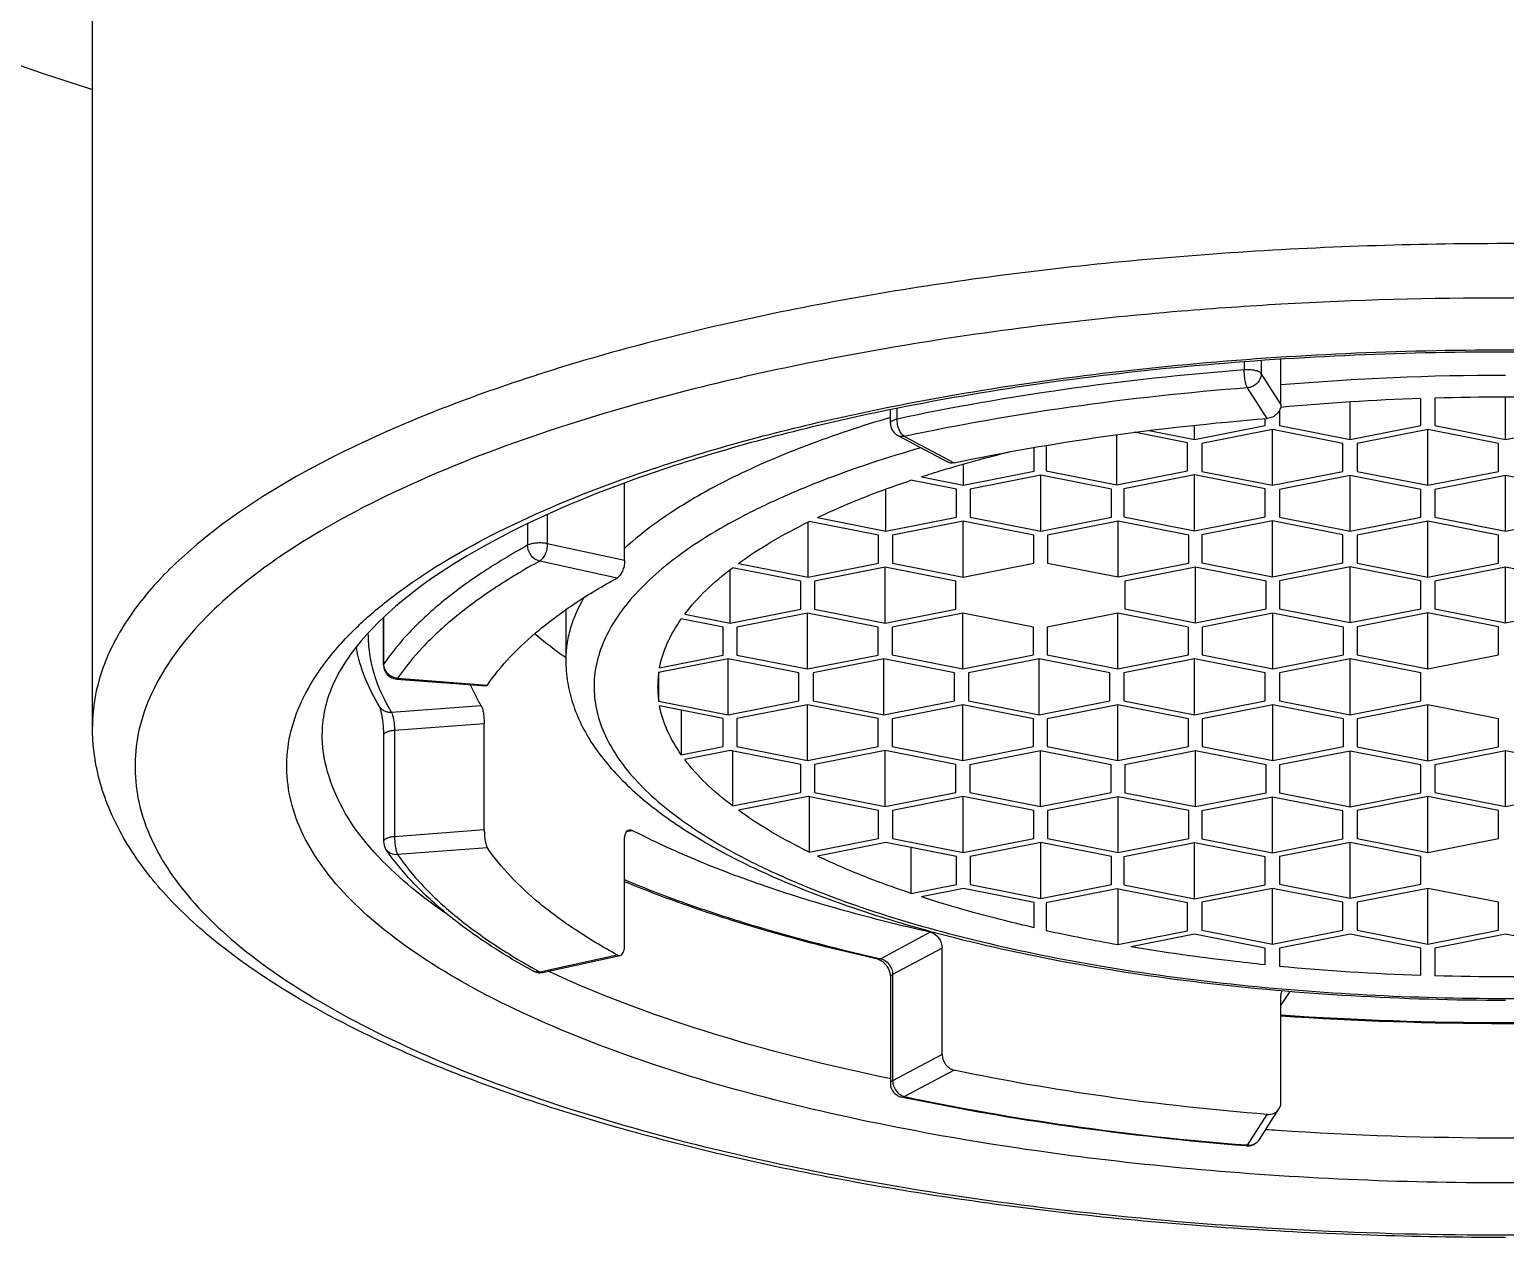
# Model space of a CAD drawing. Header units: millimetres. Extents: x 0 to 594, y 0 to 420.
# Drawn here: x 173.35 to 183.79, y 332.6 to 341.16 of the extents above; entities that cross this region are included whole.
import ezdxf

# ---------------------------------------------------------------- set-up
doc = ezdxf.new("R2010")
doc.units = ezdxf.units.MM
doc.header["$LTSCALE"] = 32.67
doc.layers.add('00_COMPONENTI', color=7, linetype='CONTINUOUS')

msp = doc.modelspace()

# ---------------------------------------------------------------- linework, layer by layer
at = {"layer": '00_COMPONENTI', "color": 7, "linetype": 'Continuous'}
for p, q in [((173.792, 336.223), (173.792, 371.657)), ((182.203, 338.507), (182.203, 338.822)), ((183.192, 338.355), (183.192, 338.546)), ((183.292, 338.549), (183.292, 338.355)), ((183.792, 338.257), (183.792, 338.556)), ((179.439, 338.372), (179.439, 338.466)), ((182.192, 338.462), (182.192, 338.355)), ((182.692, 338.257), (182.692, 338.522)), ((181.592, 338.257), (181.592, 338.357)), ((181.592, 338.257), (182.092, 338.355)), ((182.142, 338.327), (181.642, 338.228)), ((182.092, 338.355), (182.092, 338.404)), ((182.642, 338.228), (182.142, 338.327)), ((182.142, 337.932), (182.142, 338.327)), ((182.192, 338.355), (182.692, 338.257)), ((182.692, 338.257), (183.192, 338.355)), ((183.242, 338.327), (182.742, 338.228)), ((183.742, 338.228), (183.242, 338.327)), ((183.242, 337.932), (183.242, 338.327)), ((183.292, 338.355), (183.792, 338.257)), ((183.792, 338.257), (184.292, 338.355)), ((179.492, 338.284), (179.842, 338.097)), ((181.042, 337.936), (181.042, 338.29)), ((181.542, 338.232), (181.165, 338.307)), ((181.271, 338.32), (181.592, 338.257)), ((181.542, 338.035), (181.542, 338.232)), ((181.642, 338.228), (181.642, 338.03)), ((182.642, 338.03), (182.642, 338.228)), ((182.742, 338.228), (182.742, 338.03)), ((183.742, 338.03), (183.742, 338.228)), ((180.456, 338.032), (180.456, 338.2)), ((180.542, 338.214), (180.542, 338.035)), ((179.956, 337.933), (179.956, 338.082)), ((179.956, 337.933), (180.456, 338.032)), ((180.542, 338.035), (181.042, 337.936)), ((181.042, 337.936), (181.542, 338.035)), ((181.642, 338.03), (182.142, 337.932)), ((182.142, 337.932), (182.642, 338.03)), ((182.742, 338.03), (183.242, 337.932)), ((183.242, 337.932), (183.742, 338.03)), ((177.558, 337.398), (177.558, 337.948)), ((179.906, 337.904), (179.584, 337.967)), ((179.659, 337.992), (179.956, 337.933)), ((180.503, 338.003), (180.003, 337.904)), ((181.003, 337.904), (180.503, 338.003)), ((180.503, 337.608), (180.503, 338.003)), ((181.592, 338.005), (181.092, 337.906)), ((181.092, 337.906), (181.092, 337.709)), ((182.092, 337.906), (181.592, 338.005)), ((181.592, 337.61), (181.592, 338.005)), ((182.092, 337.709), (182.092, 337.906)), ((182.692, 338.002), (182.192, 337.903)), ((183.192, 337.903), (182.692, 338.002)), ((182.692, 337.607), (182.692, 338.002)), ((183.792, 338.002), (183.292, 337.903)), ((184.292, 337.903), (183.792, 338.002)), ((183.792, 337.607), (183.792, 338.002)), ((179.406, 337.608), (179.406, 337.904)), ((179.906, 337.706), (179.906, 337.904)), ((180.003, 337.904), (180.003, 337.707)), ((181.003, 337.707), (181.003, 337.904)), ((182.192, 337.903), (182.192, 337.705)), ((183.192, 337.705), (183.192, 337.903)), ((183.292, 337.903), (183.292, 337.705)), ((178.922, 337.703), (179.406, 337.608)), ((179.406, 337.608), (179.906, 337.706)), ((180.003, 337.707), (180.503, 337.608)), ((180.503, 337.608), (181.003, 337.707)), ((181.092, 337.709), (181.592, 337.61)), ((181.592, 337.61), (182.092, 337.709)), ((182.192, 337.705), (182.692, 337.607)), ((182.692, 337.607), (183.192, 337.705)), ((183.292, 337.705), (183.792, 337.607)), ((183.792, 337.607), (184.292, 337.705)), ((178.856, 337.282), (178.856, 337.671)), ((179.356, 337.578), (178.864, 337.675)), ((179.953, 337.677), (179.453, 337.578)), ((180.453, 337.578), (179.953, 337.677)), ((179.953, 337.282), (179.953, 337.677)), ((181.051, 337.678), (180.551, 337.579)), ((181.551, 337.579), (181.051, 337.678)), ((181.051, 337.283), (181.051, 337.678)), ((182.142, 337.679), (181.642, 337.581)), ((182.642, 337.581), (182.142, 337.679)), ((182.142, 337.284), (182.142, 337.679)), ((183.242, 337.677), (182.742, 337.578)), ((183.742, 337.578), (183.242, 337.677)), ((183.242, 337.282), (183.242, 337.677)), ((179.356, 337.38), (179.356, 337.578)), ((179.453, 337.578), (179.453, 337.381)), ((180.453, 337.381), (180.453, 337.578)), ((180.551, 337.579), (180.551, 337.381)), ((181.551, 337.381), (181.551, 337.579)), ((181.642, 337.581), (181.642, 337.383)), ((182.642, 337.383), (182.642, 337.581)), ((182.742, 337.578), (182.742, 337.38)), ((183.742, 337.38), (183.742, 337.578)), ((181.642, 337.383), (182.142, 337.284)), ((182.142, 337.284), (182.642, 337.383)), ((178.306, 336.956), (178.306, 337.335)), ((178.806, 337.252), (178.322, 337.348)), ((178.364, 337.379), (178.856, 337.282)), ((178.856, 337.282), (179.356, 337.38)), ((179.403, 337.351), (178.903, 337.253)), ((179.903, 337.253), (179.403, 337.351)), ((179.403, 336.956), (179.403, 337.351)), ((179.453, 337.381), (179.953, 337.282)), ((179.953, 337.282), (180.453, 337.381)), ((180.551, 337.381), (181.051, 337.283)), ((181.051, 337.283), (181.551, 337.381)), ((181.599, 337.352), (181.099, 337.253)), ((182.099, 337.253), (181.599, 337.352)), ((181.599, 336.957), (181.599, 337.352)), ((182.692, 337.354), (182.192, 337.255)), ((183.192, 337.255), (182.692, 337.354)), ((182.692, 336.959), (182.692, 337.354)), ((182.742, 337.38), (183.242, 337.282)), ((183.242, 337.282), (183.742, 337.38)), ((183.792, 337.352), (183.292, 337.253)), ((184.292, 337.253), (183.792, 337.352)), ((183.792, 336.957), (183.792, 337.352)), ((178.806, 337.055), (178.806, 337.252)), ((178.903, 337.253), (178.903, 337.055)), ((179.903, 337.055), (179.903, 337.253)), ((181.099, 337.253), (181.099, 337.056)), ((182.099, 337.056), (182.099, 337.253)), ((182.192, 337.255), (182.192, 337.057)), ((183.192, 337.057), (183.192, 337.255)), ((183.292, 337.253), (183.292, 337.056)), ((175.852, 336.659), (175.852, 336.991)), ((177.142, 337.05), (177.142, 336.692)), ((178.256, 336.926), (177.959, 336.985)), ((177.984, 337.019), (178.306, 336.956)), ((178.306, 336.956), (178.806, 337.055)), ((178.853, 337.026), (178.353, 336.927)), ((179.353, 336.927), (178.853, 337.026)), ((178.853, 336.631), (178.853, 337.026)), ((178.903, 337.055), (179.403, 336.956)), ((179.403, 336.956), (179.903, 337.055)), ((179.951, 337.026), (179.451, 336.927)), ((180.451, 336.927), (179.951, 337.026)), ((179.951, 336.631), (179.951, 337.026)), ((181.049, 337.026), (180.549, 336.928)), ((181.549, 336.928), (181.049, 337.026)), ((181.049, 336.631), (181.049, 337.026)), ((181.099, 337.056), (181.599, 336.957)), ((181.599, 336.957), (182.099, 337.056)), ((182.146, 337.027), (181.646, 336.928)), ((182.646, 336.928), (182.146, 337.027)), ((182.146, 336.632), (182.146, 337.027)), ((182.192, 337.057), (182.692, 336.959)), ((182.692, 336.959), (183.192, 337.057)), ((183.242, 337.028), (182.742, 336.929)), ((183.742, 336.929), (183.242, 337.028)), ((183.242, 336.633), (183.242, 337.028)), ((183.292, 337.056), (183.792, 336.957)), ((183.792, 336.957), (184.292, 337.056)), ((178.256, 336.729), (178.256, 336.926)), ((178.353, 336.927), (178.353, 336.729)), ((179.353, 336.729), (179.353, 336.927)), ((179.451, 336.927), (179.451, 336.73)), ((180.451, 336.73), (180.451, 336.927)), ((180.549, 336.928), (180.549, 336.73)), ((181.549, 336.73), (181.549, 336.928)), ((181.646, 336.928), (181.646, 336.731)), ((182.646, 336.731), (182.646, 336.928)), ((182.742, 336.929), (182.742, 336.732)), ((183.742, 336.732), (183.742, 336.929)), ((178.292, 336.702), (177.799, 336.605)), ((177.805, 336.64), (178.256, 336.729)), ((178.792, 336.603), (178.292, 336.702)), ((178.292, 336.307), (178.292, 336.702)), ((178.353, 336.729), (178.853, 336.631)), ((178.853, 336.631), (179.353, 336.729)), ((179.392, 336.702), (178.892, 336.603)), ((179.892, 336.603), (179.392, 336.702)), ((179.392, 336.307), (179.392, 336.702)), ((179.451, 336.73), (179.951, 336.631)), ((179.951, 336.631), (180.451, 336.73)), ((180.492, 336.702), (179.992, 336.603)), ((180.992, 336.603), (180.492, 336.702)), ((180.492, 336.307), (180.492, 336.702)), ((180.549, 336.73), (181.049, 336.631)), ((181.049, 336.631), (181.549, 336.73)), ((181.592, 336.702), (181.092, 336.603)), ((182.092, 336.603), (181.592, 336.702)), ((181.592, 336.307), (181.592, 336.702)), ((181.646, 336.731), (182.146, 336.632)), ((182.146, 336.632), (182.646, 336.731)), ((182.692, 336.702), (182.192, 336.603)), ((183.192, 336.603), (182.692, 336.702)), ((182.692, 336.307), (182.692, 336.702)), ((182.742, 336.732), (183.242, 336.633)), ((183.242, 336.633), (183.742, 336.732)), ((175.944, 336.559), (176.579, 336.512)), ((177.799, 336.605), (177.799, 336.404)), ((178.792, 336.406), (178.792, 336.603)), ((178.892, 336.603), (178.892, 336.406)), ((179.892, 336.406), (179.892, 336.603)), ((179.992, 336.603), (179.992, 336.406)), ((180.992, 336.406), (180.992, 336.603)), ((181.092, 336.603), (181.092, 336.406)), ((182.092, 336.406), (182.092, 336.603)), ((182.192, 336.603), (182.192, 336.406)), ((183.192, 336.406), (183.192, 336.603)), ((177.799, 336.404), (178.292, 336.307)), ((178.256, 336.28), (177.805, 336.369)), ((177.959, 336.339), (177.959, 336.024)), ((178.292, 336.307), (178.792, 336.406)), ((178.853, 336.378), (178.353, 336.28)), ((179.353, 336.28), (178.853, 336.378)), ((178.853, 335.983), (178.853, 336.378)), ((178.892, 336.406), (179.392, 336.307)), ((179.392, 336.307), (179.892, 336.406)), ((179.951, 336.378), (179.451, 336.279)), ((180.451, 336.279), (179.951, 336.378)), ((179.951, 335.983), (179.951, 336.378)), ((179.992, 336.406), (180.492, 336.307)), ((180.492, 336.307), (180.992, 336.406)), ((181.049, 336.377), (180.549, 336.279)), ((181.549, 336.279), (181.049, 336.377)), ((181.049, 335.983), (181.049, 336.377)), ((181.092, 336.406), (181.592, 336.307)), ((181.592, 336.307), (182.092, 336.406)), ((182.146, 336.377), (181.646, 336.278)), ((182.646, 336.278), (182.146, 336.377)), ((182.146, 335.982), (182.146, 336.377)), ((182.192, 336.406), (182.692, 336.307)), ((182.692, 336.307), (183.192, 336.406)), ((183.242, 336.376), (182.742, 336.277)), ((183.742, 336.277), (183.242, 336.376)), ((183.242, 335.981), (183.242, 336.376)), ((176.565, 335.491), (176.565, 336.243)), ((178.256, 336.083), (178.256, 336.28)), ((178.353, 336.28), (178.353, 336.082)), ((179.353, 336.082), (179.353, 336.28)), ((179.451, 336.279), (179.451, 336.082)), ((180.451, 336.082), (180.451, 336.279)), ((180.549, 336.279), (180.549, 336.081)), ((181.549, 336.081), (181.549, 336.279)), ((181.646, 336.278), (181.646, 336.081)), ((182.646, 336.081), (182.646, 336.278)), ((182.742, 336.277), (182.742, 336.08)), ((183.742, 336.08), (183.742, 336.277)), ((175.852, 336.162), (175.852, 335.41)), ((177.959, 336.024), (178.256, 336.083)), ((178.306, 336.053), (177.984, 335.989)), ((178.806, 335.954), (178.306, 336.053)), ((178.322, 336.05), (178.322, 335.661)), ((178.353, 336.082), (178.853, 335.983)), ((178.853, 335.983), (179.353, 336.082)), ((179.403, 336.053), (178.903, 335.954)), ((179.903, 335.954), (179.403, 336.053)), ((179.403, 335.658), (179.403, 336.053)), ((179.451, 336.082), (179.951, 335.983)), ((179.951, 335.983), (180.451, 336.082)), ((180.501, 336.052), (180.001, 335.953)), ((181.001, 335.953), (180.501, 336.052)), ((180.501, 335.657), (180.501, 336.052)), ((180.549, 336.081), (181.049, 335.983)), ((181.049, 335.983), (181.549, 336.081)), ((181.599, 336.052), (181.099, 335.953)), ((182.099, 335.953), (181.599, 336.052)), ((181.599, 335.657), (181.599, 336.052)), ((181.646, 336.081), (182.146, 335.982)), ((182.146, 335.982), (182.646, 336.081)), ((182.692, 336.05), (182.192, 335.952)), ((183.192, 335.952), (182.692, 336.05)), ((182.692, 335.655), (182.692, 336.05)), ((182.742, 336.08), (183.242, 335.981)), ((183.242, 335.981), (183.742, 336.08)), ((183.792, 336.052), (183.292, 335.953)), ((184.292, 335.953), (183.792, 336.052)), ((183.792, 335.657), (183.792, 336.052)), ((178.806, 335.757), (178.806, 335.954)), ((178.903, 335.954), (178.903, 335.756)), ((179.903, 335.756), (179.903, 335.954)), ((180.001, 335.953), (180.001, 335.756)), ((181.001, 335.756), (181.001, 335.953)), ((181.099, 335.953), (181.099, 335.755)), ((182.099, 335.755), (182.099, 335.953)), ((182.192, 335.952), (182.192, 335.754)), ((183.192, 335.754), (183.192, 335.952)), ((183.292, 335.953), (183.292, 335.756)), ((178.322, 335.661), (178.806, 335.757)), ((178.856, 335.727), (178.364, 335.63)), ((179.356, 335.628), (178.856, 335.727)), ((178.864, 335.726), (178.864, 335.334)), ((178.903, 335.756), (179.403, 335.658)), ((179.403, 335.658), (179.903, 335.756)), ((179.953, 335.727), (179.453, 335.628)), ((180.453, 335.628), (179.953, 335.727)), ((179.953, 335.332), (179.953, 335.727)), ((180.001, 335.756), (180.501, 335.657)), ((180.501, 335.657), (181.001, 335.756)), ((181.051, 335.726), (180.551, 335.628)), ((181.551, 335.628), (181.051, 335.726)), ((181.051, 335.331), (181.051, 335.726)), ((181.099, 335.755), (181.599, 335.657)), ((181.599, 335.657), (182.099, 335.755)), ((182.142, 335.724), (181.642, 335.626)), ((182.642, 335.626), (182.142, 335.724)), ((182.142, 335.33), (182.142, 335.724)), ((182.192, 335.754), (182.692, 335.655)), ((182.692, 335.655), (183.192, 335.754)), ((183.242, 335.727), (182.742, 335.628)), ((183.742, 335.628), (183.242, 335.727)), ((183.242, 335.332), (183.242, 335.727)), ((183.292, 335.756), (183.792, 335.657)), ((183.792, 335.657), (184.292, 335.756)), ((179.356, 335.431), (179.356, 335.628)), ((179.453, 335.628), (179.453, 335.431)), ((180.453, 335.431), (180.453, 335.628)), ((180.551, 335.628), (180.551, 335.43)), ((181.551, 335.43), (181.551, 335.628)), ((181.642, 335.626), (181.642, 335.428)), ((182.642, 335.428), (182.642, 335.626)), ((182.742, 335.628), (182.742, 335.431)), ((183.742, 335.431), (183.742, 335.628)), ((177.558, 334.671), (177.558, 335.423)), ((178.864, 335.334), (179.356, 335.431)), ((179.406, 335.401), (178.922, 335.306)), ((179.906, 335.303), (179.406, 335.401)), ((179.453, 335.431), (179.953, 335.332)), ((179.953, 335.332), (180.453, 335.431)), ((180.503, 335.401), (180.003, 335.302)), ((181.003, 335.302), (180.503, 335.401)), ((180.503, 335.006), (180.503, 335.401)), ((180.551, 335.43), (181.051, 335.331)), ((181.051, 335.331), (181.551, 335.43)), ((181.592, 335.399), (181.092, 335.3)), ((182.092, 335.3), (181.592, 335.399)), ((181.592, 335.004), (181.592, 335.399)), ((181.642, 335.428), (182.142, 335.33)), ((182.142, 335.33), (182.642, 335.428)), ((182.692, 335.402), (182.192, 335.304)), ((183.192, 335.304), (182.692, 335.402)), ((182.692, 335.007), (182.692, 335.402)), ((182.742, 335.431), (183.242, 335.332)), ((183.242, 335.332), (183.742, 335.431)), ((179.584, 335.366), (179.584, 335.042)), ((179.906, 335.105), (179.906, 335.303)), ((180.003, 335.302), (180.003, 335.105)), ((181.003, 335.105), (181.003, 335.302)), ((181.092, 335.3), (181.092, 335.102)), ((182.092, 335.102), (182.092, 335.3)), ((182.192, 335.304), (182.192, 335.106)), ((183.192, 335.106), (183.192, 335.304)), ((179.584, 335.042), (179.906, 335.105)), ((180.003, 335.105), (180.503, 335.006)), ((180.503, 335.006), (181.003, 335.105)), ((181.092, 335.102), (181.592, 335.004)), ((181.592, 335.004), (182.092, 335.102)), ((182.192, 335.106), (182.692, 335.007)), ((182.692, 335.007), (183.192, 335.106)), ((179.956, 335.076), (179.659, 335.017)), ((180.456, 334.977), (179.956, 335.076)), ((181.042, 335.073), (180.542, 334.974)), ((181.542, 334.974), (181.042, 335.073)), ((181.049, 335.071), (181.049, 334.679)), ((182.142, 335.077), (181.642, 334.979)), ((182.642, 334.979), (182.142, 335.077)), ((182.142, 334.682), (182.142, 335.077)), ((183.242, 335.077), (182.742, 334.979)), ((183.742, 334.979), (183.242, 335.077)), ((183.242, 334.682), (183.242, 335.077)), ((180.456, 334.799), (180.456, 334.977)), ((180.542, 334.974), (180.542, 334.779)), ((181.542, 334.777), (181.542, 334.974)), ((181.642, 334.979), (181.642, 334.781)), ((182.642, 334.781), (182.642, 334.979)), ((182.742, 334.979), (182.742, 334.781)), ((183.742, 334.781), (183.742, 334.979)), ((181.049, 334.679), (181.542, 334.777)), ((181.642, 334.781), (182.142, 334.682)), ((182.142, 334.682), (182.642, 334.781)), ((182.742, 334.781), (183.242, 334.682)), ((183.242, 334.682), (183.742, 334.781)), ((181.592, 334.752), (181.141, 334.663)), ((182.092, 334.654), (181.592, 334.752)), ((182.692, 334.752), (182.192, 334.654)), ((183.192, 334.654), (182.692, 334.752)), ((183.792, 334.752), (183.292, 334.654)), ((184.292, 334.654), (183.792, 334.752)), ((176.978, 334.482), (177.526, 334.602)), ((179.805, 333.902), (179.805, 334.654)), ((182.092, 334.536), (182.092, 334.654)), ((182.192, 334.654), (182.192, 334.527)), ((183.192, 334.463), (183.192, 334.654)), ((183.292, 334.654), (183.292, 334.459)), ((179.439, 334.449), (179.439, 333.697)), ((182.203, 333.563), (182.203, 334.314)), ((179.538, 333.595), (179.519, 333.599)), ((182.05, 333.299), (182.189, 333.516))]:
    msp.add_line(p, q, dxfattribs=at)
at = {"layer": '00_COMPONENTI', "color": 9, "linetype": 'Continuous'}
for p, q in [((181.943, 338.806), (181.943, 338.749)), ((182.064, 338.813), (182.064, 338.723)), ((182.203, 338.507), (182.064, 338.723)), ((182.105, 338.405), (181.966, 338.622)), ((179.414, 338.482), (179.438, 338.487)), ((179.486, 338.401), (179.486, 338.476)), ((179.539, 338.278), (179.89, 338.091)), ((177.011, 337.722), (177.011, 337.518)), ((176.872, 337.658), (176.872, 337.507)), ((177.558, 337.398), (177.011, 337.518)), ((177.505, 337.275), (176.957, 337.395)), ((175.854, 336.667), (175.854, 336.994)), ((175.952, 336.565), (176.587, 336.517)), ((176.544, 336.37), (175.909, 336.323)), ((176.565, 336.243), (175.93, 336.195)), ((175.93, 336.195), (175.93, 335.443)), ((176.565, 335.491), (175.93, 335.443)), ((177.573, 335.479), (177.612, 335.488)), ((176.587, 335.364), (175.952, 335.316)), ((179.721, 334.767), (179.371, 334.579)), ((176.957, 334.486), (177.505, 334.606)), ((179.351, 334.584), (179.371, 334.579)), ((179.805, 334.654), (179.455, 334.467)), ((179.455, 334.467), (179.455, 333.715)), ((182.203, 334.249), (182.267, 334.348)), ((179.805, 333.902), (179.455, 333.715)), ((179.89, 333.79), (179.539, 333.603)), ((181.966, 333.259), (182.105, 333.476)), ((181.958, 333.26), (181.966, 333.259))]:
    msp.add_line(p, q, dxfattribs=at)
at = {"layer": '00_COMPONENTI', "color": 7, "linetype": 'Continuous'}
for points in [[(175.823, 336.365), (175.823, 336.366), (175.823, 336.366), (175.823, 336.366), (175.823, 336.365), (175.823, 336.364), (175.824, 336.363), (175.825, 336.361), (175.825, 336.359), (175.826, 336.356), (175.827, 336.353), (175.828, 336.35), (175.829, 336.346), (175.831, 336.342), (175.832, 336.338), (175.833, 336.333), (175.834, 336.328), (175.835, 336.323), (175.836, 336.317), (175.838, 336.311), (175.839, 336.305), (175.84, 336.299), (175.841, 336.292), (175.842, 336.285), (175.843, 336.278), (175.844, 336.271), (175.845, 336.263), (175.846, 336.255), (175.847, 336.247), (175.848, 336.239), (175.849, 336.231), (175.849, 336.223), (175.85, 336.214), (175.85, 336.205), (175.851, 336.197), (175.851, 336.188), (175.852, 336.179), (175.852, 336.17), (175.852, 336.162)], [(179.349, 334.576), (179.35, 334.576), (179.355, 334.574), (179.36, 334.572), (179.366, 334.57), (179.371, 334.567), (179.376, 334.564), (179.382, 334.56)], [(179.382, 334.56), (179.387, 334.556), (179.393, 334.551), (179.398, 334.546), (179.403, 334.54), (179.408, 334.534), (179.413, 334.528), (179.417, 334.522), (179.421, 334.515), (179.425, 334.508), (179.428, 334.501), (179.431, 334.493), (179.433, 334.486), (179.435, 334.479), (179.437, 334.471), (179.438, 334.464), (179.439, 334.457), (179.439, 334.451), (179.439, 334.449)]]:
    msp.add_lwpolyline(points, dxfattribs=at)
for centre, radius, start, end in [((183.792, 371.657), 32.5, 287.9205, 252.0795), ((183.753, 321.936), 16.62, 91.9357, 95.3633), ((183.792, 321.047), 17.509, 88.3636, 91.6364), ((179.539, 338.372), 0.1, 180.001, 241.8631), ((175.952, 336.659), 0.0998, 180.007, 265.701), ((178.501, 336.504), 0.709, 171.8579, 179.976), ((178.498, 336.505), 0.706, 180.0057, 188.1604), ((175.952, 335.41), 0.1, 179.9835, 214.2569), ((183.103, 346.415), 11.914, 257.5867, 260.0728), ((176.957, 334.581), 0.101, 262.6857, 280.4333), ((176.957, 334.58), 0.1, 280.4847, 282.3342), ((183.768, 351.3), 16.847, 264.6325, 268.041), ((183.792, 351.962), 17.509, 268.3636, 271.6364), ((183.792, 357.555), 23.434, 266.1118, 273.8882), ((179.539, 333.697), 0.1, 179.9983, 257.9854), ((181.966, 333.354), 0.1, 265.4716, 279.9139), ((181.966, 333.353), 0.1, 279.9434, 327.3688)]:
    msp.add_arc(centre, radius, start, end, dxfattribs=at)
at = {"layer": '00_COMPONENTI', "color": 9, "linetype": 'Continuous'}
for centre, radius, start, end in [((183.788, 311.213), 28.045, 89.9928, 93.236), ((183.795, 311.213), 28.045, 86.764, 90.0072), ((183.789, 320.187), 18.523, 89.9896, 94.9111), ((179.402, 338.934), 5.075, 240.6906, 241.203), ((183.792, 357.459), 23.332, 266.0949, 273.9051), ((183.732, 356.522), 23.209, 265.9585, 266.1632), ((183.791, 357.566), 24.255, 266.1881, 270.0017), ((183.798, 357.398), 24.087, 269.9849, 273.8252), ((181.973, 333.36), 0.101, 265.6988, 270.5258), ((181.979, 333.345), 0.0843, 322.2246, 327.2544)]:
    msp.add_arc(centre, radius, start, end, dxfattribs=at)
for points, knots in [([(183.792, 339.643), (183.141, 339.643), (181.862, 339.6), (180.004, 339.411), (178.291, 339.104), (176.784, 338.692), (175.538, 338.191), (174.704, 337.685), (174.225, 337.237), (173.979, 336.909), (173.827, 336.57), (173.792, 336.335), (173.792, 336.223)], [0, 0, 0, 0, 0.174656, 0.343446, 0.500699, 0.641543, 0.762102, 0.860274, 0.901199, 0.937312, 0.969693, 1, 1, 1, 1]), ([(193.792, 336.223), (193.792, 336.335), (193.757, 336.57), (193.605, 336.909), (193.359, 337.237), (192.88, 337.685), (192.046, 338.191), (190.8, 338.692), (189.293, 339.104), (187.579, 339.411), (185.722, 339.6), (184.443, 339.643), (183.792, 339.643)], [0, 0, 0, 0, 0.030307, 0.062688, 0.098801, 0.139726, 0.237898, 0.358457, 0.499301, 0.656554, 0.825344, 1, 1, 1, 1]), ([(182.205, 339.214), (181.97, 339.2), (181.057, 339.137), (180.146, 339.026), (179.476, 338.912)], [0, 0, 0, 0, 0.257435, 1, 1, 1, 1]), ([(179.476, 338.912), (179.267, 338.876), (178.483, 338.731), (177.707, 338.537), (177.149, 338.358)], [0, 0, 0, 0, 0.265517, 1, 1, 1, 1]), ([(179.438, 338.487), (180.131, 338.626), (181.579, 338.826), (183.039, 338.891), (183.792, 338.891)], [0, 0, 0, 0, 0.484228, 1, 1, 1, 1]), ([(183.792, 338.891), (184.545, 338.891), (186.004, 338.826), (187.453, 338.626), (188.146, 338.487)], [0, 0, 0, 0, 0.515772, 1, 1, 1, 1]), ([(181.943, 338.749), (181.519, 338.716), (180.695, 338.626), (179.879, 338.485), (179.486, 338.401)], [0, 0, 0, 0, 0.514707, 1, 1, 1, 1]), ([(182.064, 338.723), (182.062, 338.726), (182.057, 338.731), (182.042, 338.739), (182.017, 338.746), (181.982, 338.751), (181.956, 338.75), (181.943, 338.749)], [0, 0, 0, 0, 0.070162, 0.159855, 0.39659, 0.689359, 1, 1, 1, 1]), ([(181.966, 338.622), (181.964, 338.625), (181.961, 338.631), (181.955, 338.648), (181.949, 338.675), (181.944, 338.711), (181.943, 338.737), (181.943, 338.749)], [0, 0, 0, 0, 0.07217, 0.166959, 0.41268, 0.704366, 1, 1, 1, 1]), ([(182.064, 338.723), (182.064, 338.711), (182.058, 338.686), (182.036, 338.653), (182.004, 338.63), (181.979, 338.623), (181.966, 338.622)], [0, 0, 0, 0, 0.24298, 0.493526, 0.747812, 1, 1, 1, 1]), ([(181.966, 338.622), (181.546, 338.589), (180.733, 338.501), (179.927, 338.361), (179.539, 338.278)], [0, 0, 0, 0, 0.514707, 1, 1, 1, 1]), ([(177.607, 337.997), (177.744, 338.045), (178.337, 338.24), (178.945, 338.388), (179.414, 338.482)], [0, 0, 0, 0, 0.233443, 1, 1, 1, 1]), ([(177.149, 338.358), (176.818, 338.252), (176.207, 338.028), (175.395, 337.625), (174.762, 337.185), (174.318, 336.71), (174.081, 336.195), (174.088, 335.656), (174.338, 335.143), (174.792, 334.671), (175.436, 334.232), (176.258, 333.832), (177.243, 333.477), (178.809, 333.058), (181.009, 332.714), (182.84, 332.623), (183.792, 332.623)], [0, 0, 0, 0, 0.069764, 0.130364, 0.181508, 0.223813, 0.259411, 0.2925, 0.328383, 0.371147, 0.422817, 0.483946, 0.554204, 0.632696, 0.808944, 1, 1, 1, 1]), ([(179.439, 338.412), (179.238, 338.352), (178.861, 338.227), (178.343, 338.007), (177.909, 337.766), (177.662, 337.58), (177.557, 337.484)], [0, 0, 0, 0, 0.296911, 0.563475, 0.797892, 1, 1, 1, 1]), ([(179.439, 338.372), (179.439, 338.375), (179.443, 338.382), (179.453, 338.39), (179.468, 338.397), (179.48, 338.4), (179.486, 338.401)], [0, 0, 0, 0, 0.156819, 0.368422, 0.651333, 1, 1, 1, 1]), ([(179.539, 338.278), (179.531, 338.283), (179.516, 338.298), (179.5, 338.327), (179.489, 338.363), (179.486, 338.389), (179.486, 338.401)], [0, 0, 0, 0, 0.196712, 0.444815, 0.722896, 1, 1, 1, 1]), ([(183.792, 332.623), (184.744, 332.623), (186.575, 332.714), (188.775, 333.058), (190.341, 333.477), (191.326, 333.832), (192.148, 334.232), (192.791, 334.671), (193.246, 335.143), (193.496, 335.656), (193.503, 336.195), (193.266, 336.71), (192.822, 337.185), (192.189, 337.625), (191.377, 338.028), (190.766, 338.252), (190.435, 338.358)], [0, 0, 0, 0, 0.191056, 0.367304, 0.445796, 0.516054, 0.577183, 0.628853, 0.671617, 0.7075, 0.740589, 0.776187, 0.818492, 0.869636, 0.930236, 1, 1, 1, 1]), ([(179.539, 338.278), (179.531, 338.277), (179.515, 338.276), (179.499, 338.28), (179.492, 338.284)], [0, 0, 0, 0, 0.511538, 1, 1, 1, 1]), ([(179.655, 338.197), (179.417, 338.129), (179.074, 338.017), (178.645, 337.837), (178.363, 337.7), (178.113, 337.555), (177.896, 337.404), (177.713, 337.248), (177.564, 337.087), (177.452, 336.921), (177.376, 336.753), (177.339, 336.581), (177.342, 336.409), (177.383, 336.237), (177.462, 336.069), (177.579, 335.904), (177.731, 335.743), (177.919, 335.588), (178.14, 335.437), (178.393, 335.293), (178.678, 335.157), (178.993, 335.027), (179.463, 334.862), (180.112, 334.683), (180.955, 334.514), (181.863, 334.39), (182.816, 334.315), (183.465, 334.298), (183.792, 334.298)], [0, 0, 0, 0, 0.072578, 0.105531, 0.136125, 0.164309, 0.190083, 0.213513, 0.234747, 0.254048, 0.271813, 0.288588, 0.305045, 0.3219, 0.339811, 0.359311, 0.380781, 0.404467, 0.430509, 0.458963, 0.489824, 0.523037, 0.558508, 0.635684, 0.72009, 0.810152, 0.904091, 1, 1, 1, 1]), ([(176.008, 337.211), (176.229, 337.37), (176.75, 337.666), (177.303, 337.89), (177.607, 337.997)], [0, 0, 0, 0, 0.458485, 1, 1, 1, 1]), ([(176.872, 337.507), (176.76, 337.445), (176.55, 337.32), (176.267, 337.113), (176.035, 336.899), (175.907, 336.745), (175.854, 336.667)], [0, 0, 0, 0, 0.288935, 0.551027, 0.787309, 1, 1, 1, 1]), ([(177.011, 337.518), (176.999, 337.521), (176.973, 337.524), (176.936, 337.523), (176.901, 337.518), (176.88, 337.512), (176.872, 337.507)], [0, 0, 0, 0, 0.261728, 0.540027, 0.797104, 1, 1, 1, 1]), ([(176.957, 337.395), (176.933, 337.4), (176.89, 337.432), (176.872, 337.482), (176.872, 337.507)], [0, 0, 0, 0, 0.487799, 1, 1, 1, 1]), ([(177.011, 337.518), (177.011, 337.505), (177.008, 337.479), (176.997, 337.444), (176.98, 337.414), (176.965, 337.399), (176.957, 337.395)], [0, 0, 0, 0, 0.276323, 0.55383, 0.802059, 1, 1, 1, 1]), ([(176.957, 337.395), (176.846, 337.334), (176.639, 337.21), (176.36, 337.006), (176.13, 336.795), (176.004, 336.642), (175.952, 336.565)], [0, 0, 0, 0, 0.288936, 0.551026, 0.787306, 1, 1, 1, 1]), ([(175.674, 336.937), (175.698, 336.96), (175.805, 337.058), (175.918, 337.147), (176.008, 337.211)], [0, 0, 0, 0, 0.238215, 1, 1, 1, 1]), ([(177.27, 337.136), (177.229, 337.067), (177.18, 336.957), (177.147, 336.805), (177.142, 336.73), (177.142, 336.692)], [0, 0, 0, 0, 0.515928, 0.76011, 1, 1, 1, 1]), ([(175.384, 336.598), (175.403, 336.627), (175.49, 336.748), (175.591, 336.858), (175.674, 336.937)], [0, 0, 0, 0, 0.236189, 1, 1, 1, 1]), ([(175.742, 336.882), (175.742, 336.835), (175.749, 336.739), (175.792, 336.547), (175.856, 336.41), (175.909, 336.323)], [0, 0, 0, 0, 0.239155, 0.482906, 1, 1, 1, 1]), ([(183.792, 334.298), (184.263, 334.298), (184.963, 334.324), (185.881, 334.413), (186.538, 334.503), (187.162, 334.618), (187.745, 334.756), (188.28, 334.914), (188.761, 335.091), (189.183, 335.285), (189.54, 335.494), (189.789, 335.685), (189.95, 335.844), (190.075, 335.995), (190.17, 336.156), (190.223, 336.323), (190.243, 336.446), (190.242, 336.569), (190.222, 336.692), (190.181, 336.814), (190.142, 336.892), (190.12, 336.931)], [0, 0, 0, 0, 0.18446, 0.274236, 0.361094, 0.444139, 0.522547, 0.595586, 0.662641, 0.72325, 0.77716, 0.824399, 0.845657, 0.865463, 0.90131, 0.91789, 0.933949, 0.949837, 0.965916, 0.982534, 1, 1, 1, 1]), ([(175.852, 336.659), (175.852, 336.66), (175.852, 336.663), (175.853, 336.665), (175.854, 336.667)], [0, 0, 0, 0, 0.237798, 1, 1, 1, 1]), ([(175.952, 336.565), (175.939, 336.566), (175.913, 336.573), (175.881, 336.596), (175.86, 336.629), (175.854, 336.654), (175.854, 336.667)], [0, 0, 0, 0, 0.251772, 0.506076, 0.756874, 1, 1, 1, 1]), ([(179.49, 333.384), (178.769, 333.526), (177.757, 333.786), (176.569, 334.306), (175.911, 334.712), (175.441, 335.154), (175.172, 335.637), (175.148, 336.154), (175.29, 336.458), (175.384, 336.598)], [0, 0, 0, 0, 0.366969, 0.518604, 0.646502, 0.751392, 0.837802, 0.91596, 1, 1, 1, 1]), ([(175.952, 336.565), (175.951, 336.564), (175.949, 336.562), (175.946, 336.559), (175.944, 336.559)], [0, 0, 0, 0, 0.334333, 1, 1, 1, 1]), ([(175.909, 336.323), (175.9, 336.322), (175.883, 336.323), (175.859, 336.331), (175.838, 336.345), (175.827, 336.358), (175.823, 336.365)], [0, 0, 0, 0, 0.257352, 0.509162, 0.75604, 1, 1, 1, 1]), ([(175.909, 336.323), (175.91, 336.32), (175.913, 336.313), (175.919, 336.296), (175.924, 336.27), (175.929, 336.234), (175.93, 336.208), (175.93, 336.195)], [0, 0, 0, 0, 0.070602, 0.164809, 0.410927, 0.70355, 1, 1, 1, 1]), ([(175.996, 335.129), (175.827, 335.276), (175.543, 335.582), (175.417, 335.992), (175.417, 336.176)], [0, 0, 0, 0, 0.54894, 1, 1, 1, 1]), ([(175.93, 336.195), (175.92, 336.194), (175.901, 336.192), (175.879, 336.186), (175.865, 336.179), (175.858, 336.174), (175.853, 336.168), (175.852, 336.164), (175.852, 336.162)], [0, 0, 0, 0, 0.349603, 0.641991, 0.75948, 0.856198, 0.934129, 1, 1, 1, 1]), ([(175.93, 335.443), (175.92, 335.443), (175.901, 335.44), (175.879, 335.434), (175.865, 335.427), (175.858, 335.422), (175.853, 335.416), (175.852, 335.412), (175.852, 335.41)], [0, 0, 0, 0, 0.349537, 0.641941, 0.75943, 0.856169, 0.934139, 1, 1, 1, 1]), ([(175.93, 335.443), (175.93, 335.431), (175.931, 335.405), (175.936, 335.369), (175.941, 335.342), (175.947, 335.325), (175.95, 335.319), (175.952, 335.316)], [0, 0, 0, 0, 0.296159, 0.588239, 0.833929, 0.928418, 1, 1, 1, 1]), ([(175.952, 335.316), (175.936, 335.315), (175.903, 335.32), (175.878, 335.341), (175.869, 335.354)], [0, 0, 0, 0, 0.509494, 1, 1, 1, 1]), ([(175.952, 335.316), (176.003, 335.241), (176.124, 335.093), (176.345, 334.888), (176.612, 334.689), (176.811, 334.568), (176.917, 334.508)], [0, 0, 0, 0, 0.213661, 0.450288, 0.71205, 1, 1, 1, 1]), ([(176.289, 334.903), (176.263, 334.921), (176.162, 334.992), (176.065, 335.069), (175.996, 335.129)], [0, 0, 0, 0, 0.260221, 1, 1, 1, 1]), ([(177.557, 335.139), (177.69, 335.083), (177.966, 334.977), (178.561, 334.779), (179.028, 334.657), (179.351, 334.584)], [0, 0, 0, 0, 0.228982, 0.472607, 1, 1, 1, 1]), ([(179.371, 334.579), (179.367, 334.578), (179.36, 334.575), (179.352, 334.575), (179.349, 334.576)], [0, 0, 0, 0, 0.524458, 1, 1, 1, 1]), ([(179.371, 334.579), (179.394, 334.574), (179.437, 334.542), (179.455, 334.492), (179.455, 334.467)], [0, 0, 0, 0, 0.48649, 1, 1, 1, 1]), ([(176.957, 334.486), (176.949, 334.484), (176.932, 334.483), (176.916, 334.489), (176.909, 334.493)], [0, 0, 0, 0, 0.511387, 1, 1, 1, 1]), ([(176.957, 334.486), (176.96, 334.484), (176.967, 334.482), (176.975, 334.482), (176.978, 334.482)], [0, 0, 0, 0, 0.525292, 1, 1, 1, 1]), ([(179.444, 333.728), (178.998, 333.82), (178.173, 334.027), (177.374, 334.324), (177.018, 334.491)], [0, 0, 0, 0, 0.536635, 1, 1, 1, 1]), ([(179.455, 334.467), (179.453, 334.466), (179.448, 334.463), (179.441, 334.457), (179.439, 334.451), (179.439, 334.449)], [0, 0, 0, 0, 0.317458, 0.699326, 1, 1, 1, 1]), ([(179.455, 333.715), (179.453, 333.714), (179.448, 333.711), (179.441, 333.705), (179.439, 333.699), (179.439, 333.697)], [0, 0, 0, 0, 0.317598, 0.699305, 1, 1, 1, 1]), ([(179.455, 333.715), (179.455, 333.703), (179.46, 333.677), (179.478, 333.643), (179.505, 333.616), (179.528, 333.605), (179.539, 333.603)], [0, 0, 0, 0, 0.252547, 0.512438, 0.765305, 1, 1, 1, 1]), ([(179.539, 333.603), (179.536, 333.601), (179.529, 333.598), (179.522, 333.598), (179.519, 333.599)], [0, 0, 0, 0, 0.526171, 1, 1, 1, 1]), ([(179.539, 333.603), (179.926, 333.521), (180.73, 333.381), (181.54, 333.293), (181.958, 333.26)], [0, 0, 0, 0, 0.485317, 1, 1, 1, 1]), ([(183.792, 332.991), (183.049, 332.991), (181.607, 333.054), (180.176, 333.249), (179.49, 333.384)], [0, 0, 0, 0, 0.515351, 1, 1, 1, 1]), ([(188.093, 333.384), (187.408, 333.249), (185.977, 333.054), (184.535, 332.991), (183.792, 332.991)], [0, 0, 0, 0, 0.484652, 1, 1, 1, 1]), ([(181.966, 333.259), (181.965, 333.258), (181.963, 333.256), (181.96, 333.253), (181.958, 333.253)], [0, 0, 0, 0, 0.329544, 1, 1, 1, 1]), ([(181.974, 333.259), (181.988, 333.259), (182.016, 333.265), (182.038, 333.282), (182.046, 333.293)], [0, 0, 0, 0, 0.508125, 1, 1, 1, 1])]:
    msp.add_open_spline(points, degree=3, knots=knots, dxfattribs=at)
at = {"layer": '00_COMPONENTI', "color": 7, "linetype": 'Continuous'}
for points, knots in [([(183.792, 338.875), (183.034, 338.875), (181.567, 338.81), (180.112, 338.605), (179.418, 338.463)], [0, 0, 0, 0, 0.516753, 1, 1, 1, 1]), ([(188.166, 338.463), (187.472, 338.605), (186.017, 338.81), (184.55, 338.875), (183.792, 338.875)], [0, 0, 0, 0, 0.483247, 1, 1, 1, 1]), ([(179.418, 338.463), (179.251, 338.429), (178.631, 338.292), (178.019, 338.116), (177.582, 337.957)], [0, 0, 0, 0, 0.267741, 1, 1, 1, 1]), ([(182.203, 338.507), (182.203, 338.494), (182.198, 338.469), (182.176, 338.436), (182.144, 338.413), (182.118, 338.406), (182.105, 338.405)], [0, 0, 0, 0, 0.243039, 0.493718, 0.748102, 1, 1, 1, 1]), ([(179.89, 338.091), (180.244, 338.166), (180.98, 338.294), (181.723, 338.374), (182.105, 338.405)], [0, 0, 0, 0, 0.485391, 1, 1, 1, 1]), ([(179.659, 337.992), (179.708, 338.008), (179.914, 338.073), (180.122, 338.129), (180.281, 338.169)], [0, 0, 0, 0, 0.241305, 1, 1, 1, 1]), ([(179.89, 338.091), (179.881, 338.089), (179.865, 338.088), (179.849, 338.093), (179.842, 338.097)], [0, 0, 0, 0, 0.511982, 1, 1, 1, 1]), ([(177.582, 337.957), (177.207, 337.82), (176.564, 337.542), (175.981, 337.135), (175.773, 336.917)], [0, 0, 0, 0, 0.569632, 1, 1, 1, 1]), ([(178.922, 337.703), (179.025, 337.752), (179.244, 337.847), (179.467, 337.928), (179.584, 337.967)], [0, 0, 0, 0, 0.481147, 1, 1, 1, 1]), ([(178.364, 337.379), (178.439, 337.433), (178.602, 337.539), (178.773, 337.63), (178.864, 337.675)], [0, 0, 0, 0, 0.476415, 1, 1, 1, 1]), ([(177.558, 337.398), (177.558, 337.385), (177.555, 337.36), (177.544, 337.324), (177.528, 337.295), (177.512, 337.28), (177.505, 337.275)], [0, 0, 0, 0, 0.276854, 0.554886, 0.803222, 1, 1, 1, 1]), ([(177.984, 337.019), (178.029, 337.079), (178.135, 337.196), (178.256, 337.298), (178.322, 337.348)], [0, 0, 0, 0, 0.472727, 1, 1, 1, 1]), ([(176.587, 336.517), (176.635, 336.588), (176.75, 336.727), (176.96, 336.92), (177.214, 337.106), (177.403, 337.22), (177.505, 337.275)], [0, 0, 0, 0, 0.212922, 0.449301, 0.711321, 1, 1, 1, 1]), ([(177.805, 336.64), (177.817, 336.7), (177.856, 336.821), (177.921, 336.931), (177.959, 336.985)], [0, 0, 0, 0, 0.47979, 1, 1, 1, 1]), ([(175.773, 336.917), (175.665, 336.804), (175.49, 336.579), (175.417, 336.298), (175.417, 336.176)], [0, 0, 0, 0, 0.560825, 1, 1, 1, 1]), ([(177.142, 336.71), (177.122, 336.724), (177.047, 336.778), (176.974, 336.835), (176.921, 336.88)], [0, 0, 0, 0, 0.258664, 1, 1, 1, 1]), ([(175.823, 336.365), (175.783, 336.431), (175.715, 336.565), (175.673, 336.71), (175.66, 336.782)], [0, 0, 0, 0, 0.511903, 1, 1, 1, 1]), ([(177.142, 336.692), (177.142, 336.641), (177.15, 336.537), (177.188, 336.384), (177.249, 336.235), (177.332, 336.092), (177.436, 335.954), (177.605, 335.773), (177.866, 335.56), (178.24, 335.331), (178.596, 335.161), (178.912, 335.034), (179.262, 334.907), (179.535, 334.824), (179.723, 334.773)], [0, 0, 0, 0, 0.045379, 0.09114, 0.137903, 0.186104, 0.236284, 0.288926, 0.403019, 0.530697, 0.672888, 0.749461, 0.829586, 1, 1, 1, 1]), ([(176.544, 336.37), (176.536, 336.383), (176.508, 336.431), (176.483, 336.482), (176.467, 336.52)], [0, 0, 0, 0, 0.256061, 1, 1, 1, 1]), ([(176.587, 336.517), (176.586, 336.517), (176.584, 336.514), (176.581, 336.512), (176.579, 336.512)], [0, 0, 0, 0, 0.331044, 1, 1, 1, 1]), ([(176.544, 336.37), (176.545, 336.368), (176.548, 336.361), (176.554, 336.344), (176.559, 336.317), (176.563, 336.281), (176.565, 336.256), (176.565, 336.243)], [0, 0, 0, 0, 0.071009, 0.165247, 0.411023, 0.703471, 1, 1, 1, 1]), ([(177.959, 336.024), (177.921, 336.078), (177.856, 336.188), (177.817, 336.309), (177.805, 336.369)], [0, 0, 0, 0, 0.52021, 1, 1, 1, 1]), ([(183.792, 332.605), (183.15, 332.605), (181.886, 332.647), (180.053, 332.835), (178.358, 333.141), (176.863, 333.554), (175.616, 334.061), (174.769, 334.582), (174.271, 335.055), (174.004, 335.419), (173.832, 335.81), (173.792, 336.087), (173.792, 336.223)], [0, 0, 0, 0, 0.170319, 0.334977, 0.488544, 0.626522, 0.745596, 0.844836, 0.887777, 0.927086, 0.963958, 1, 1, 1, 1]), ([(178.322, 335.661), (178.256, 335.711), (178.135, 335.813), (178.029, 335.93), (177.984, 335.989)], [0, 0, 0, 0, 0.527273, 1, 1, 1, 1]), ([(178.864, 335.334), (178.773, 335.379), (178.602, 335.47), (178.439, 335.576), (178.364, 335.63)], [0, 0, 0, 0, 0.523585, 1, 1, 1, 1]), ([(176.565, 335.491), (176.565, 335.478), (176.566, 335.453), (176.57, 335.417), (176.576, 335.39), (176.582, 335.373), (176.585, 335.366), (176.587, 335.364)], [0, 0, 0, 0, 0.295766, 0.587505, 0.833106, 0.927807, 1, 1, 1, 1]), ([(177.558, 335.423), (177.558, 335.431), (177.559, 335.447), (177.565, 335.469), (177.575, 335.485), (177.586, 335.491), (177.591, 335.492)], [0, 0, 0, 0, 0.317536, 0.589963, 0.812643, 1, 1, 1, 1]), ([(177.591, 335.492), (177.594, 335.492), (177.602, 335.492), (177.609, 335.49), (177.612, 335.488)], [0, 0, 0, 0, 0.474415, 1, 1, 1, 1]), ([(179.721, 334.767), (179.518, 334.812), (179.128, 334.91), (178.572, 335.08), (178.069, 335.269), (177.757, 335.413), (177.612, 335.488)], [0, 0, 0, 0, 0.27915, 0.54, 0.780739, 1, 1, 1, 1]), ([(176.909, 334.493), (176.795, 334.555), (176.582, 334.682), (176.295, 334.893), (176.056, 335.113), (175.924, 335.273), (175.869, 335.354)], [0, 0, 0, 0, 0.285537, 0.54624, 0.783528, 1, 1, 1, 1]), ([(177.505, 334.606), (177.403, 334.662), (177.214, 334.775), (176.96, 334.961), (176.75, 335.154), (176.635, 335.294), (176.587, 335.364)], [0, 0, 0, 0, 0.288679, 0.550699, 0.787078, 1, 1, 1, 1]), ([(179.584, 335.042), (179.467, 335.081), (179.244, 335.162), (179.025, 335.257), (178.922, 335.306)], [0, 0, 0, 0, 0.518853, 1, 1, 1, 1]), ([(179.349, 334.576), (179.028, 334.648), (178.561, 334.769), (177.967, 334.964), (177.691, 335.069), (177.558, 335.124)], [0, 0, 0, 0, 0.526173, 0.77006, 1, 1, 1, 1]), ([(180.456, 334.799), (180.386, 334.815), (180.118, 334.879), (179.852, 334.954), (179.659, 335.017)], [0, 0, 0, 0, 0.260328, 1, 1, 1, 1]), ([(179.723, 334.773), (180.025, 334.691), (180.66, 334.549), (181.655, 334.399), (182.709, 334.307), (183.428, 334.286), (183.792, 334.286)], [0, 0, 0, 0, 0.228447, 0.475065, 0.734304, 1, 1, 1, 1]), ([(177.526, 334.602), (177.53, 334.603), (177.54, 334.609), (177.55, 334.625), (177.557, 334.646), (177.558, 334.662), (177.558, 334.671)], [0, 0, 0, 0, 0.184932, 0.407556, 0.681035, 1, 1, 1, 1]), ([(179.721, 334.767), (179.744, 334.762), (179.788, 334.729), (179.805, 334.68), (179.805, 334.654)], [0, 0, 0, 0, 0.486196, 1, 1, 1, 1]), ([(177.505, 334.606), (177.508, 334.604), (177.515, 334.601), (177.522, 334.601), (177.526, 334.602)], [0, 0, 0, 0, 0.525242, 1, 1, 1, 1]), ([(182.092, 334.536), (182.011, 334.545), (181.693, 334.579), (181.376, 334.624), (181.141, 334.663)], [0, 0, 0, 0, 0.255207, 1, 1, 1, 1]), ([(182.203, 334.314), (182.203, 334.318), (182.204, 334.331), (182.208, 334.344), (182.212, 334.353)], [0, 0, 0, 0, 0.253017, 1, 1, 1, 1]), ([(179.805, 333.902), (179.805, 333.89), (179.81, 333.864), (179.828, 333.83), (179.855, 333.803), (179.878, 333.793), (179.89, 333.79)], [0, 0, 0, 0, 0.252208, 0.511778, 0.764578, 1, 1, 1, 1]), ([(182.105, 333.476), (181.723, 333.507), (180.98, 333.588), (180.244, 333.715), (179.89, 333.79)], [0, 0, 0, 0, 0.514609, 1, 1, 1, 1]), ([(181.958, 333.253), (181.54, 333.287), (180.729, 333.375), (179.925, 333.513), (179.538, 333.595)], [0, 0, 0, 0, 0.514363, 1, 1, 1, 1]), ([(182.189, 333.516), (182.194, 333.523), (182.201, 333.538), (182.203, 333.554), (182.203, 333.563)], [0, 0, 0, 0, 0.496851, 1, 1, 1, 1]), ([(182.105, 333.476), (182.122, 333.475), (182.155, 333.48), (182.181, 333.503), (182.189, 333.516)], [0, 0, 0, 0, 0.50912, 1, 1, 1, 1])]:
    msp.add_open_spline(points, degree=3, knots=knots, dxfattribs=at)
msp.add_open_spline([(176.909, 334.493), (176.92, 334.487), (176.932, 334.483), (176.944, 334.481)], degree=3, dxfattribs=at)

doc.saveas('drawing.dxf')
